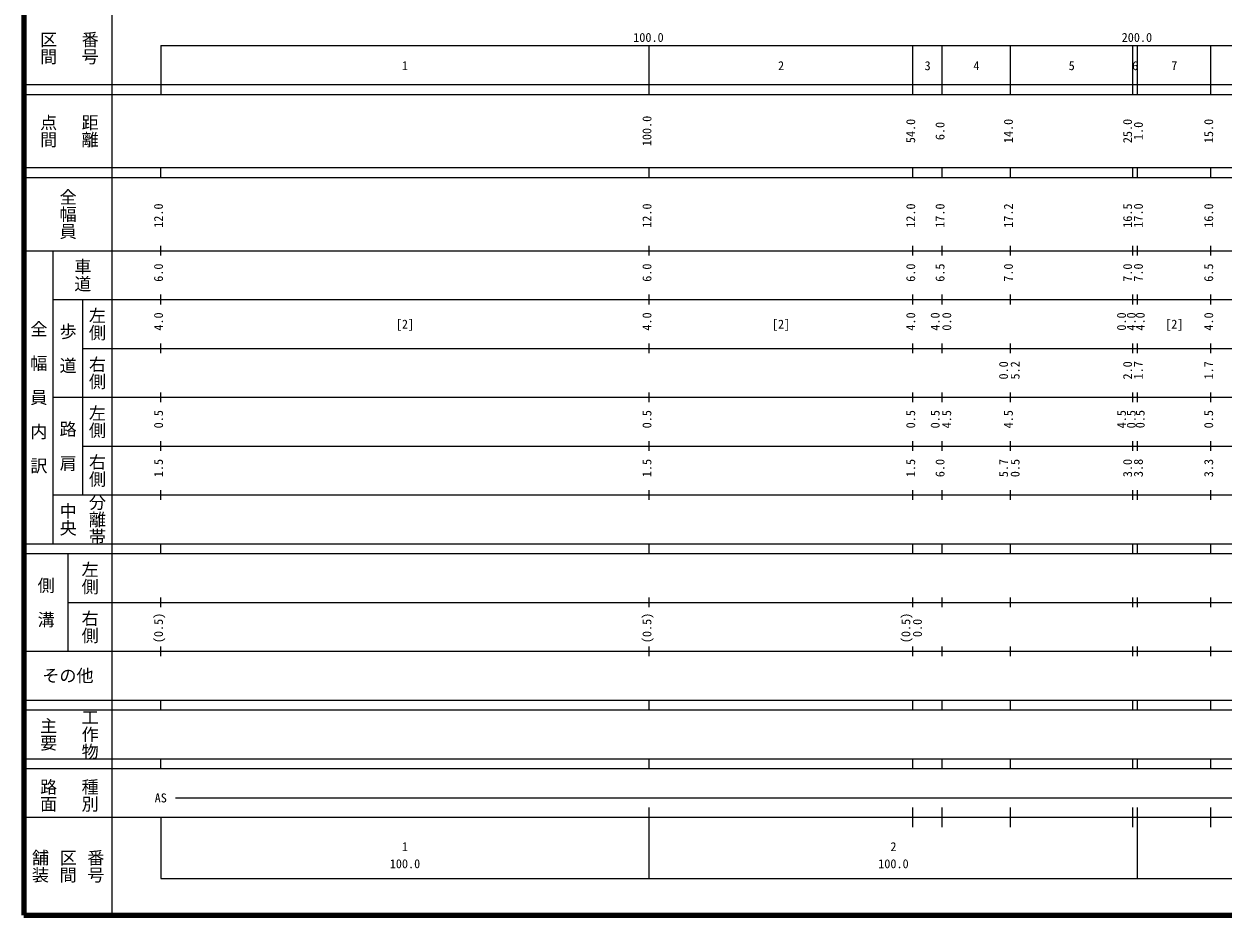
# Model space of a CAD drawing. Units: millimetres on the paper, enlarged 1000 times. Extents: x 40000 to 680000, y 20000 to 380000.
# Drawn here: x 40000 to 285477, y 20000 to 202409 of the extents above; entities that cross this region are included whole.
import ezdxf
from ezdxf.enums import TextEntityAlignment as Align

# ---------------------------------------------------------------- set-up
doc = ezdxf.new("R2010")
doc.units = ezdxf.units.MM
doc.header["$LTSCALE"] = 1000
doc.layers.add('M-TTL', color=2, linetype='Continuous', lineweight=140)
doc.layers.add('M-TTL-BAND', color=7, linetype='Continuous', lineweight=25)
doc.styles.add('@ＭＳ ゴシック', font='')
doc.styles.add('ＭＳ ゴシック', font='')
doc.styles.get('@ＭＳ ゴシック').set_extended_font_data('@MS Gothic')
doc.styles.get('ＭＳ ゴシック').set_extended_font_data('MS Gothic')

msp = doc.modelspace()

# ---------------------------------------------------------------- linework, layer by layer
at = {"layer": 'M-TTL'}
for p, q in [((40000, 380000), (40000, 20000)), ((40000, 20000), (680000, 20000))]:
    msp.add_line(p, q, dxfattribs=at)
at = {"layer": 'M-TTL-BAND'}
for p, q in [((58000, 370000), (58000, 20000)), ((68000, 198000), (579000, 198000)), ((68000, 198000), (68000, 188000)), ((168000, 188000), (168000, 198000)), ((222000, 188000), (222000, 198000)), ((228000, 188000), (228000, 198000)), ((242000, 188000), (242000, 198000)), ((267000, 188000), (267000, 198000)), ((268000, 188000), (268000, 198000)), ((283000, 188000), (283000, 198000)), ((40000, 190000), (579000, 190000)), ((40000, 188000), (579000, 188000)), ((40000, 173000), (579000, 173000)), ((68000, 171000), (68000, 173000)), ((168000, 171000), (168000, 173000)), ((222000, 171000), (222000, 173000)), ((228000, 171000), (228000, 173000)), ((242000, 171000), (242000, 173000)), ((267000, 171000), (267000, 173000)), ((268000, 171000), (268000, 173000)), ((283000, 171000), (283000, 173000)), ((40000, 171000), (579000, 171000)), ((40000, 156000), (579000, 156000)), ((46000, 96000), (46000, 156000)), ((68000, 155000), (68000, 157000)), ((168000, 155000), (168000, 157000)), ((222000, 155000), (222000, 157000)), ((228000, 155000), (228000, 157000)), ((242000, 155000), (242000, 157000)), ((267000, 155000), (267000, 157000)), ((268000, 155000), (268000, 157000)), ((283000, 155000), (283000, 157000)), ((46000, 146000), (579000, 146000)), ((52000, 146000), (52000, 106000)), ((68000, 145000), (68000, 147000)), ((168000, 145000), (168000, 147000)), ((222000, 145000), (222000, 147000)), ((228000, 145000), (228000, 147000)), ((242000, 145000), (242000, 147000)), ((267000, 145000), (267000, 147000)), ((268000, 145000), (268000, 147000)), ((283000, 145000), (283000, 147000)), ((52000, 136000), (579000, 136000)), ((68000, 135000), (68000, 137000)), ((168000, 135000), (168000, 137000)), ((222000, 135000), (222000, 137000)), ((228000, 135000), (228000, 137000)), ((242000, 135000), (242000, 137000)), ((267000, 135000), (267000, 137000)), ((268000, 135000), (268000, 137000)), ((283000, 135000), (283000, 137000)), ((46000, 126000), (579000, 126000)), ((68000, 125000), (68000, 127000)), ((168000, 125000), (168000, 127000)), ((222000, 125000), (222000, 127000)), ((228000, 125000), (228000, 127000)), ((242000, 125000), (242000, 127000)), ((267000, 125000), (267000, 127000)), ((268000, 125000), (268000, 127000)), ((283000, 125000), (283000, 127000)), ((52000, 116000), (579000, 116000)), ((68000, 115000), (68000, 117000)), ((168000, 115000), (168000, 117000)), ((222000, 115000), (222000, 117000)), ((228000, 115000), (228000, 117000)), ((242000, 115000), (242000, 117000)), ((267000, 115000), (267000, 117000)), ((268000, 115000), (268000, 117000)), ((283000, 115000), (283000, 117000)), ((46000, 106000), (579000, 106000)), ((68000, 105000), (68000, 107000)), ((168000, 105000), (168000, 107000)), ((222000, 105000), (222000, 107000)), ((228000, 105000), (228000, 107000)), ((242000, 105000), (242000, 107000)), ((267000, 105000), (267000, 107000)), ((268000, 105000), (268000, 107000)), ((283000, 105000), (283000, 107000)), ((40000, 96000), (579000, 96000)), ((68000, 94000), (68000, 96000)), ((168000, 94000), (168000, 96000)), ((222000, 94000), (222000, 96000)), ((228000, 94000), (228000, 96000)), ((242000, 94000), (242000, 96000)), ((267000, 94000), (267000, 96000)), ((268000, 94000), (268000, 96000)), ((283000, 94000), (283000, 96000)), ((40000, 94000), (579000, 94000)), ((49000, 94000), (49000, 74000)), ((49000, 84000), (579000, 84000)), ((68000, 83000), (68000, 85000)), ((168000, 83000), (168000, 85000)), ((222000, 83000), (222000, 85000)), ((228000, 83000), (228000, 85000)), ((242000, 83000), (242000, 85000)), ((267000, 83000), (267000, 85000)), ((268000, 83000), (268000, 85000)), ((283000, 83000), (283000, 85000)), ((40000, 74000), (579000, 74000)), ((68000, 73000), (68000, 75000)), ((168000, 73000), (168000, 75000)), ((222000, 73000), (222000, 75000)), ((228000, 73000), (228000, 75000)), ((242000, 73000), (242000, 75000)), ((267000, 73000), (267000, 75000)), ((268000, 73000), (268000, 75000)), ((283000, 73000), (283000, 75000)), ((40000, 64000), (579000, 64000)), ((68000, 62000), (68000, 64000)), ((168000, 62000), (168000, 64000)), ((222000, 62000), (222000, 64000)), ((228000, 62000), (228000, 64000)), ((242000, 62000), (242000, 64000)), ((267000, 62000), (267000, 64000)), ((268000, 62000), (268000, 64000)), ((283000, 62000), (283000, 64000)), ((40000, 62000), (579000, 62000)), ((40000, 52000), (579000, 52000)), ((68000, 50000), (68000, 52000)), ((168000, 50000), (168000, 52000)), ((222000, 50000), (222000, 52000)), ((228000, 50000), (228000, 52000)), ((242000, 50000), (242000, 52000)), ((267000, 50000), (267000, 52000)), ((268000, 50000), (268000, 52000)), ((283000, 50000), (283000, 52000)), ((40000, 50000), (579000, 50000)), ((71000, 44000), (312500, 44000)), ((168000, 27500), (168000, 42000)), ((222000, 38000), (222000, 42000)), ((228000, 38000), (228000, 42000)), ((242000, 38000), (242000, 42000)), ((267000, 38000), (267000, 42000)), ((268000, 27500), (268000, 42000)), ((283000, 38000), (283000, 42000)), ((40000, 40000), (579000, 40000)), ((68000, 40000), (68000, 27500)), ((68000, 27500), (579000, 27500))]:
    msp.add_line(p, q, dxfattribs=at)

# ---------------------------------------------------------------- texts
at = {"layer": 'M-TTL-BAND', "style": '@ＭＳ ゴシック'}
for s, p in [('区間', (45000, 197500)), ('番号', (53500, 197500)), ('点間', (45000, 180500)), ('距離', (53500, 180500)), ('全幅員', (49000, 163500)), ('車道', (52000, 151000)), ('左側', (55000, 141000)), ('全\u3000幅\u3000員\u3000内\u3000訳', (43000, 126000)), ('歩\u3000道', (49000, 136000)), ('右側', (55000, 131000)), ('左側', (55000, 121000)), ('路\u3000肩', (49000, 116000)), ('右側', (55000, 111000)), ('分離帯', (55000, 101000)), ('中央', (49000, 101000)), ('左側', (53500, 89000)), ('側\u3000溝', (44500, 84000)), ('右側', (53500, 79000)), ('工作物', (53500, 57000)), ('主要', (45000, 57000)), ('路面', (45000, 44500)), ('種別', (53500, 44500)), ('舗装', (43333, 30000)), ('区間', (49000, 30000)), ('番号', (54667, 30000))]:
    msp.add_text(s, height=2566, rotation=270, dxfattribs=at).set_placement(p, align=Align.MIDDLE_CENTER)
at = {"layer": 'M-TTL-BAND', "style": 'ＭＳ ゴシック'}
for s, p in [('100.0', (167844, 198195)), ('200.0', (267844, 198195)), ('1', (118000, 192405)), ('2', (195000, 192405)), ('3', (225000, 192405)), ('4', (235000, 192405)), ('5', (254500, 192405)), ('6', (267500, 192405)), ('7', (275500, 192405)), ('[2]', (118000, 139500)), ('[2]', (195000, 139500)), ('[2]', (275500, 139500)), ('AS', (68000, 42500)), ('1', (118000, 32523)), ('2', (218000, 32523)), ('100.0', (118000, 29033)), ('100.0', (218000, 29033))]:
    msp.add_text(s, height=1833, dxfattribs=at).set_placement(p, align=Align.BOTTOM_CENTER)
for s, p in [('100.0', (169000, 180500)), ('54.0', (223000, 180500)), ('6.0', (229000, 180500)), ('14.0', (243000, 180500)), ('25.0', (267393, 180500)), ('1.0', (269607, 180520)), ('15.0', (284000, 180500)), ('12.0', (69000, 163174)), ('12.0', (169000, 163174)), ('12.0', (223000, 163174)), ('17.0', (229000, 163174)), ('17.2', (243000, 163174)), ('16.5', (267393, 163174)), ('17.0', (269607, 163194)), ('16.0', (284000, 163174)), ('6.0', (69000, 151500)), ('6.0', (169000, 151500)), ('6.0', (223000, 151500)), ('6.5', (229000, 151500)), ('7.0', (243000, 151500)), ('7.0', (267393, 151500)), ('7.0', (269607, 151520)), ('6.5', (284000, 151500)), ('4.0', (69000, 141500)), ('4.0', (169000, 141500)), ('4.0', (223000, 141500)), ('4.0', (228000, 141500)), ('0.0', (230370, 141500)), ('0.0', (266150, 141500)), ('4.0', (268150, 141500)), ('4.0', (269977, 141520)), ('4.0', (284000, 141500)), ('0.0', (242000, 131500)), ('5.2', (244370, 131500)), ('2.0', (267393, 131500)), ('1.7', (269607, 131520)), ('1.7', (284000, 131500)), ('0.5', (69000, 121500)), ('0.5', (169000, 121500)), ('0.5', (223000, 121500)), ('0.5', (228000, 121500)), ('4.5', (230370, 121500)), ('4.5', (243000, 121500)), ('4.5', (266150, 121500)), ('0.5', (268150, 121500)), ('0.5', (269977, 121520)), ('0.5', (284000, 121500)), ('1.5', (69000, 111500)), ('1.5', (169000, 111500)), ('1.5', (223000, 111500)), ('6.0', (229000, 111500)), ('5.7', (242000, 111500)), ('0.5', (244370, 111500)), ('3.0', (267393, 111500)), ('3.8', (269607, 111520)), ('3.3', (284000, 111500)), ('(0.5)', (69000, 78764)), ('(0.5)', (169000, 78764)), ('(0.5)', (222000, 78764)), ('0.0', (224370, 78764))]:
    msp.add_text(s, height=1833, rotation=90, dxfattribs=at).set_placement(p, align=Align.BOTTOM_CENTER)
msp.add_text('その他', height=2566, dxfattribs=at).set_placement((49000, 69000), align=Align.MIDDLE_CENTER)

doc.saveas('drawing.dxf')
